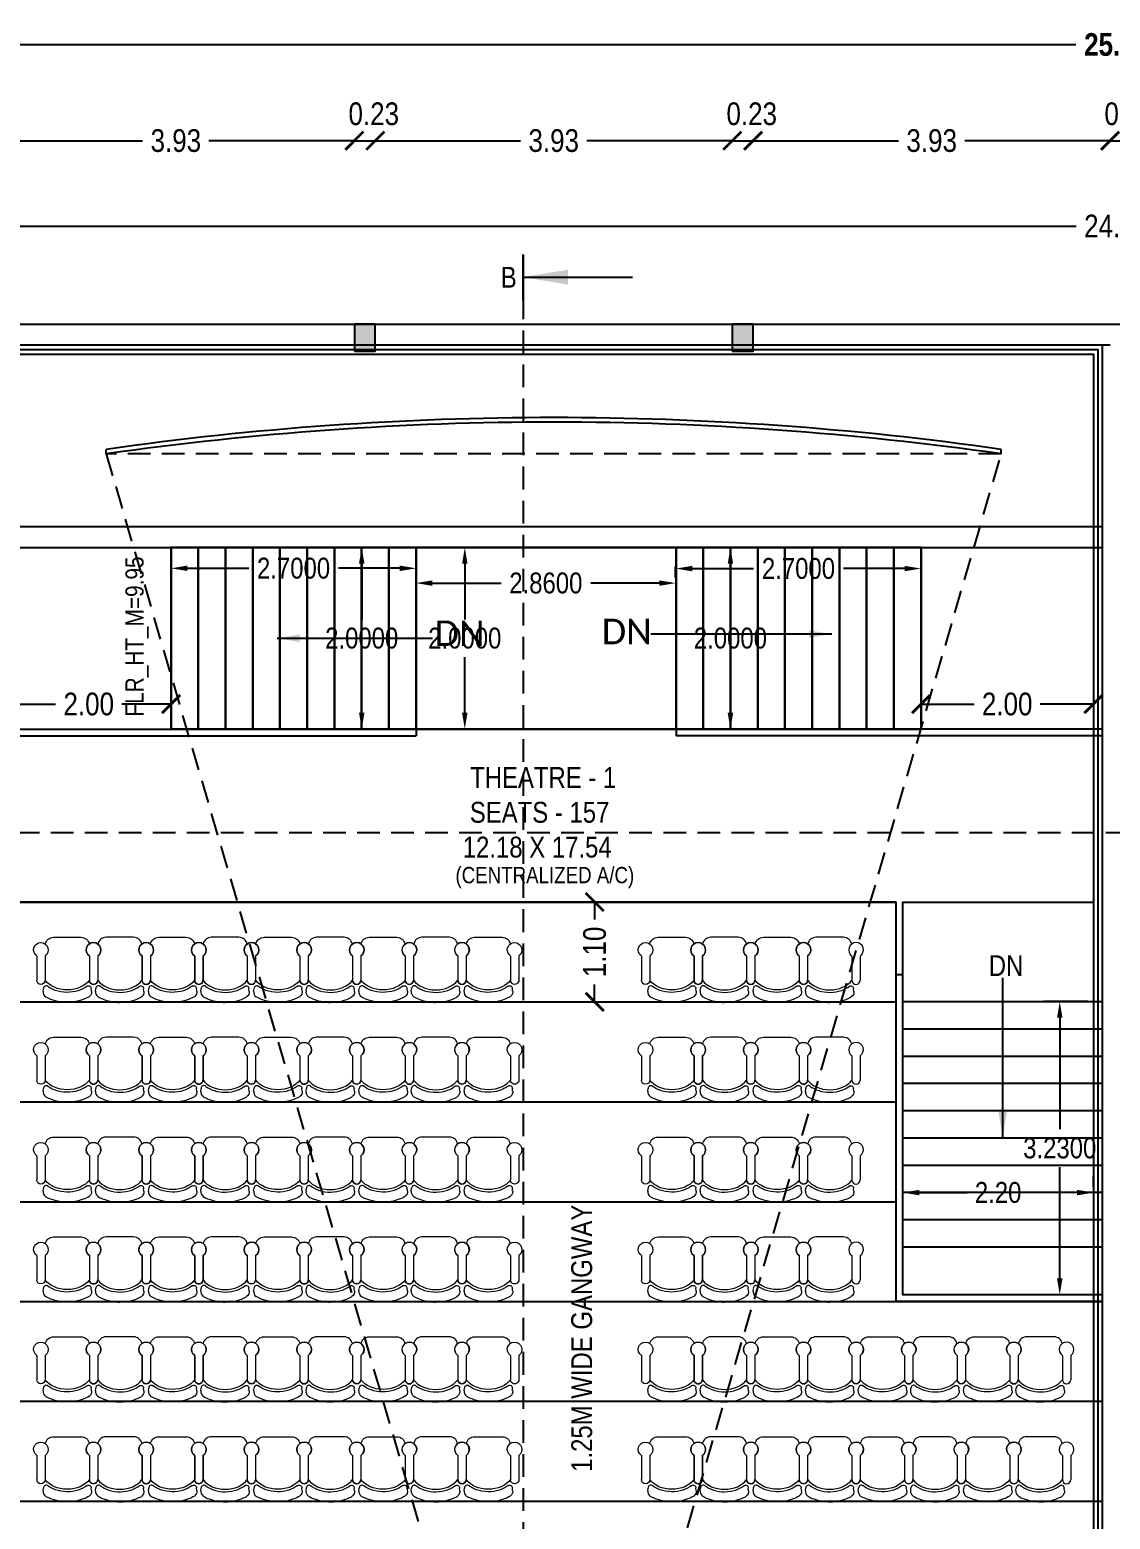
# Model space of a CAD drawing. Header units: metres. Extents: x 484 to 18344, y 10 to 2071.
# Drawn here: x 1604.68 to 1616.59, y 55.73 to 72.13 of the extents above; entities that cross this region are included whole.
import ezdxf
from ezdxf.enums import TextEntityAlignment as Align

# ---------------------------------------------------------------- set-up
doc = ezdxf.new("R2010")
doc.units = ezdxf.units.M
doc.header["$MEASUREMENT"] = 0
doc.linetypes.add('HIDDEN', pattern=[0.375, 0.25, -0.125])
for name, color, linetype in [('0 @ 1 (1)', 7, 'Continuous'), ('0 @ 1 (2)', 7, 'Continuous'), ('BLK_1_FLR_1_BLT_UP_AREA', 1, 'Continuous'), ('BLK_1_FLR_1_STAIR_1', 1, 'Continuous')]:
    doc.layers.add(name, color=color, linetype=linetype)
for name, color, linetype, lineweight in [('BLK_1_FLR_1_STAIR_1_FLIGHT_1', 1, 'Continuous', 0), ('BLK_1_FLR_1_STAIR_1_FLIGHT_2', 1, 'Continuous', 0), ('BLK_1_FLR_1_STAIR_1_LANDING_1', 7, 'Continuous', 0), ('seat', 162, 'Continuous', 5), ('SEATING_AREA', 7, 'Continuous', 18)]:
    doc.layers.add(name, color=color, linetype=linetype, lineweight=lineweight)
doc.styles.add('2', font='swissc.ttf', dxfattribs={"height": 0.23})
doc.styles.add('CODE', font='swissc.ttf', dxfattribs={"height": 0.25})
doc.styles.add('Dim 450', font='calibri.ttf', dxfattribs={"height": 450})
doc.styles.get("Standard").update_dxf_attribs({"font": 'swissc.ttf', "height": 0.23})
doc.dimstyles.new('OUTER', dxfattribs={"dimscale": 0, "dimtxt": 0.3, "dimasz": 0.18, "dimexe": 0.18, "dimexo": 0.0625, "dimgap": 0.09, "dimtad": 0, "dimzin": 0, "dimdsep": 46, "dimtxsty": 'CODE', "dimcen": 0.09, "dimse1": 1, "dimse2": 1, "dimclrd": 8, "dimclrt": 1, "dimadec": 0, "dimazin": 0, "dimtfac": 1, "dimtofl": 0, "dimtmove": 0, "dimatfit": 3, "dimfxl": 0, "dimtolj": 1, "dimtzin": 0, "dimarcsym": 0})
doc.dimstyles.get("Standard").update_dxf_attribs({"dimtxt": 1, "dimasz": 0.18, "dimexe": 0.18, "dimexo": 0.0625, "dimgap": 0.09, "dimtad": 0, "dimtih": 1, "dimtoh": 1, "dimdec": 4, "dimzin": 0, "dimdsep": 46, "dimtxsty": 'Standard', "dimcen": 0.09, "dimadec": 0, "dimazin": 0, "dimtfac": 1, "dimtdec": 4, "dimtofl": 0, "dimtmove": 0, "dimatfit": 3, "dimfxl": 0, "dimtolj": 1, "dimtzin": 0, "dimarcsym": 0})
doc.dimstyles.new('STANDARD$0', dxfattribs={"dimtxt": 7, "dimasz": 3, "dimexe": 3, "dimexo": 1, "dimgap": 1.5, "dimtad": 1, "dimdec": 1, "dimzin": 1, "dimdsep": 46, "dimlunit": 4, "dimtxsty": 'Standard', "dimblk": 'OBLIQUE', "dimcen": 0.09375, "dimdle": 1, "dimclrd": 8, "dimclre": 8, "dimclrt": 7, "dimadec": 1, "dimazin": 0, "dimtfac": 1, "dimtdec": 1, "dimtix": 1, "dimtmove": 2, "dimatfit": 3, "dimldrblk": 'ARCHTICK', "dimfxl": 0, "dimfrac": 2, "dimtolj": 1, "dimtzin": 0, "dimarcsym": 0})

# ---------------------------------------------------------------- blocks, each defined once
blk = doc.blocks.new('A$C07EF5FCE')
at = {"layer": 'seat'}
for p, q in [((0.097, 0.589), (0.101, 0.559)), ((0.631, 0.587), (0.628, 0.557)), ((0.027, 0.199), (0.027, 0.465)), ((0.119, 0.199), (0.119, 0.465)), ((0.607, 0.199), (0.607, 0.465)), ((0.699, 0.199), (0.699, 0.465)), ((0.211, -0.007), (0.514, -0.007))]:
    blk.add_line(p, q, dxfattribs=at)
for centre, major_axis, ratio, start_param, end_param in [((0.073, 0.465), (-0.0325, 0.0325), 1, 3.927031, 7.068623), ((0.363, 0.374), (-0.275, 0), 0.720127, 3.623154, 5.801624), ((0.597, 0.557), (-0.0216, 0.0216), 1, 1.641863, 3.926994), ((0.536, 0.602), (-0.0958, 0.0133), 0.730286, 3.118469, 4.035244), ((0.653, 0.465), (-0.0325, 0.0325), 1, 3.926994, 7.068587), ((0.073, 0.132), (-0.0572, 0.0572), 1, 6.101689, 11.176738), ((0.653, 0.132), (-0.0572, 0.0572), 1, 6.101856, 11.176907), ((0.211, 0.085), (-0.0649, 0.0649), 1, 0.981385, 2.356234), ((0.515, 0.085), (-0.0649, 0.0649), 1, 2.356198, 3.730952)]:
    blk.add_ellipse(centre, major_axis=major_axis, ratio=ratio, start_param=start_param, end_param=end_param, dxfattribs=at)
at = {"layer": 'seat', "extrusion": (0, 0, -1)}
for centre, major_axis, ratio, start_param, end_param in [((0.193, 0.603), (0.0959, 0.0126), 0.730286, 3.118469, 4.035244), ((0.131, 0.558), (0.0216, 0.0216), 1, 1.649419, 3.93455)]:
    blk.add_ellipse(centre, major_axis=major_axis, ratio=ratio, start_param=start_param, end_param=end_param, dxfattribs=at)
at = {"layer": 'seat'}
for points, knots in [([(0.604, 0.648), (0.583, 0.66), (0.561, 0.67), (0.511, 0.689), (0.481, 0.697), (0.422, 0.707), (0.392, 0.71), (0.317, 0.71), (0.273, 0.704), (0.199, 0.684), (0.167, 0.672), (0.134, 0.655), (0.13, 0.653), (0.126, 0.65)], [0.896318, 0.896318, 0.896318, 0.896318, 1.089966, 1.089966, 1.332064, 1.332064, 1.574163, 1.574163, 1.927199, 1.927199, 2.196925, 2.196925, 2.231899, 2.231899, 2.231899, 2.231899]), ([(0.581, 0.531), (0.553, 0.552), (0.52, 0.569), (0.445, 0.594), (0.401, 0.6), (0.314, 0.599), (0.271, 0.591), (0.199, 0.566), (0.17, 0.55), (0.146, 0.531)], [0.751759, 0.751759, 0.751759, 0.751759, 1.146666, 1.146666, 1.58895, 1.58895, 2.031233, 2.031233, 2.386086, 2.386086, 2.386086, 2.386086])]:
    blk.add_open_spline(points, degree=3, knots=knots, dxfattribs=at)
blk = doc.blocks.new('_ArchTick')
at = {"const_width": 0.15}
blk.add_lwpolyline([(-0.5, -0.5), (0.5, 0.5)], dxfattribs=at)
blk = doc.blocks.new('*D243')
at = {"color": 0, "lineweight": -2}
for p, q in [((1604.422, 64.705), (1604.965, 64.705)), ((1606.237, 64.705), (1605.694, 64.705))]:
    blk.add_line(p, q, dxfattribs=at)
at = {"color": 0, "lineweight": -2, "xscale": 0.2, "yscale": 0.2, "zscale": 0.2, "rotation": 180}
blk.add_blockref('_ArchTick', (1604.422, 64.705), dxfattribs=at)
at = {"color": 0, "lineweight": -2, "xscale": 0.2, "yscale": 0.2, "zscale": 0.2}
blk.add_blockref('_ArchTick', (1606.237, 64.705), dxfattribs=at)
at = {"color": 0, "lineweight": -2, "insert": (1605.33, 64.705), "char_height": 0.25, "attachment_point": 5, "style": 'CODE'}
blk.add_mtext('\\A1;2.00', dxfattribs=at)
blk = doc.blocks.new('*D161')
at = {"color": 0, "lineweight": -2}
for p, q in [((1614.501, 64.705), (1615.087, 64.705)), ((1616.401, 64.705), (1615.816, 64.705))]:
    blk.add_line(p, q, dxfattribs=at)
at = {"color": 0, "lineweight": -2, "xscale": 0.2, "yscale": 0.2, "zscale": 0.2, "rotation": 180}
blk.add_blockref('_ArchTick', (1614.501, 64.705), dxfattribs=at)
at = {"color": 0, "lineweight": -2, "xscale": 0.2, "yscale": 0.2, "zscale": 0.2}
blk.add_blockref('_ArchTick', (1616.401, 64.705), dxfattribs=at)
at = {"color": 0, "lineweight": -2, "insert": (1615.451, 64.705), "char_height": 0.25, "attachment_point": 5, "style": 'CODE'}
blk.add_mtext('\\A1;2.00', dxfattribs=at)
blk = doc.blocks.new('*D162')
at = {"color": 0, "lineweight": -2}
for p, q in [((1604.322, 69.969), (1616.21, 69.969)), ((1628.992, 69.969), (1617.104, 69.969))]:
    blk.add_line(p, q, dxfattribs=at)
at = {"color": 0, "lineweight": -2, "xscale": 0.2, "yscale": 0.2, "zscale": 0.2, "rotation": 180}
blk.add_blockref('_ArchTick', (1604.322, 69.969), dxfattribs=at)
at = {"color": 0, "lineweight": -2, "xscale": 0.2, "yscale": 0.2, "zscale": 0.2}
blk.add_blockref('_ArchTick', (1628.992, 69.969), dxfattribs=at)
at = {"color": 0, "lineweight": -2, "insert": (1616.657, 69.969), "char_height": 0.25, "attachment_point": 5, "style": 'CODE'}
blk.add_mtext('\\A1;24.67', dxfattribs=at)
blk = doc.blocks.new('*D165')
at = {"color": 0, "lineweight": -2}
for p, q in [((1604.322, 70.91), (1605.924, 70.91)), ((1608.257, 70.91), (1606.655, 70.91))]:
    blk.add_line(p, q, dxfattribs=at)
at = {"color": 0, "lineweight": -2, "xscale": 0.2, "yscale": 0.2, "zscale": 0.2, "rotation": 180}
blk.add_blockref('_ArchTick', (1604.322, 70.91), dxfattribs=at)
at = {"color": 0, "lineweight": -2, "xscale": 0.2, "yscale": 0.2, "zscale": 0.2}
blk.add_blockref('_ArchTick', (1608.257, 70.91), dxfattribs=at)
at = {"color": 0, "lineweight": -2, "insert": (1606.29, 70.91), "char_height": 0.25, "attachment_point": 5, "style": 'CODE'}
blk.add_mtext('\\A1;3.93', dxfattribs=at)
blk = doc.blocks.new('*D166')
at = {"color": 0, "lineweight": -2}
blk.add_line((1608.257, 70.91), (1608.487, 70.91), dxfattribs=at)
at = {"color": 0, "lineweight": -2, "xscale": 0.2, "yscale": 0.2, "zscale": 0.2, "rotation": 180}
blk.add_blockref('_ArchTick', (1608.257, 70.91), dxfattribs=at)
at = {"color": 0, "lineweight": -2, "xscale": 0.2, "yscale": 0.2, "zscale": 0.2}
blk.add_blockref('_ArchTick', (1608.487, 70.91), dxfattribs=at)
at = {"color": 0, "lineweight": -2, "insert": (1608.471, 71.205), "char_height": 0.25, "attachment_point": 5, "style": 'CODE'}
blk.add_mtext('\\A1;0.23', dxfattribs=at)
blk = doc.blocks.new('*D167')
at = {"color": 0, "lineweight": -2}
for p, q in [((1608.487, 70.91), (1610.089, 70.91)), ((1612.422, 70.91), (1610.819, 70.91))]:
    blk.add_line(p, q, dxfattribs=at)
at = {"color": 0, "lineweight": -2, "xscale": 0.2, "yscale": 0.2, "zscale": 0.2, "rotation": 180}
blk.add_blockref('_ArchTick', (1608.487, 70.91), dxfattribs=at)
at = {"color": 0, "lineweight": -2, "xscale": 0.2, "yscale": 0.2, "zscale": 0.2}
blk.add_blockref('_ArchTick', (1612.422, 70.91), dxfattribs=at)
at = {"color": 0, "lineweight": -2, "insert": (1610.454, 70.91), "char_height": 0.25, "attachment_point": 5, "style": 'CODE'}
blk.add_mtext('\\A1;3.93', dxfattribs=at)
blk = doc.blocks.new('*D168')
at = {"color": 0, "lineweight": -2}
blk.add_line((1612.422, 70.91), (1612.652, 70.91), dxfattribs=at)
at = {"color": 0, "lineweight": -2, "xscale": 0.2, "yscale": 0.2, "zscale": 0.2, "rotation": 180}
blk.add_blockref('_ArchTick', (1612.422, 70.91), dxfattribs=at)
at = {"color": 0, "lineweight": -2, "xscale": 0.2, "yscale": 0.2, "zscale": 0.2}
blk.add_blockref('_ArchTick', (1612.652, 70.91), dxfattribs=at)
at = {"color": 0, "lineweight": -2, "insert": (1612.636, 71.205), "char_height": 0.25, "attachment_point": 5, "style": 'CODE'}
blk.add_mtext('\\A1;0.23', dxfattribs=at)
blk = doc.blocks.new('*D169')
at = {"color": 0, "lineweight": -2}
for p, q in [((1612.652, 70.91), (1614.254, 70.91)), ((1616.586, 70.91), (1614.984, 70.91))]:
    blk.add_line(p, q, dxfattribs=at)
at = {"color": 0, "lineweight": -2, "xscale": 0.2, "yscale": 0.2, "zscale": 0.2, "rotation": 180}
blk.add_blockref('_ArchTick', (1612.652, 70.91), dxfattribs=at)
at = {"color": 0, "lineweight": -2, "xscale": 0.2, "yscale": 0.2, "zscale": 0.2}
blk.add_blockref('_ArchTick', (1616.586, 70.91), dxfattribs=at)
at = {"color": 0, "lineweight": -2, "insert": (1614.619, 70.91), "char_height": 0.25, "attachment_point": 5, "style": 'CODE'}
blk.add_mtext('\\A1;3.93', dxfattribs=at)
blk = doc.blocks.new('*D170')
at = {"color": 0, "lineweight": -2}
blk.add_line((1616.586, 70.91), (1616.816, 70.91), dxfattribs=at)
at = {"color": 0, "lineweight": -2, "xscale": 0.2, "yscale": 0.2, "zscale": 0.2, "rotation": 180}
blk.add_blockref('_ArchTick', (1616.586, 70.91), dxfattribs=at)
at = {"color": 0, "lineweight": -2, "xscale": 0.2, "yscale": 0.2, "zscale": 0.2}
blk.add_blockref('_ArchTick', (1616.816, 70.91), dxfattribs=at)
at = {"color": 0, "lineweight": -2, "insert": (1616.801, 71.205), "char_height": 0.25, "attachment_point": 5, "style": 'CODE'}
blk.add_mtext('\\A1;0.23', dxfattribs=at)
blk = doc.blocks.new('*D178')
at = {"color": 0, "lineweight": -2}
for p, q in [((1604.092, 71.968), (1616.206, 71.968)), ((1629.222, 71.968), (1617.108, 71.968))]:
    blk.add_line(p, q, dxfattribs=at)
at = {"color": 0, "lineweight": -2, "xscale": 0.2, "yscale": 0.2, "zscale": 0.2, "rotation": 180}
blk.add_blockref('_ArchTick', (1604.092, 71.968), dxfattribs=at)
at = {"color": 0, "lineweight": -2, "xscale": 0.2, "yscale": 0.2, "zscale": 0.2}
blk.add_blockref('_ArchTick', (1629.222, 71.968), dxfattribs=at)
at = {"color": 0, "lineweight": -2, "insert": (1616.657, 71.968), "char_height": 0.25, "attachment_point": 5, "style": 'CODE'}
blk.add_mtext('\\A1;{\\fSwis721 Cn BT|b1|i0|c0|p34;25.13}', dxfattribs=at)
blk = doc.blocks.new('*D179')
at = {"color": 0, "lineweight": -2}
for p, q in [((1603.244, 68.661), (1603.244, 68.025)), ((1603.244, 66.661), (1603.244, 67.296))]:
    blk.add_line(p, q, dxfattribs=at)
at = {"color": 0, "lineweight": -2, "xscale": 0.2, "yscale": 0.2, "zscale": 0.2}
for p, rotation in [((1603.244, 68.661), 90), ((1603.244, 66.661), 270)]:
    blk.add_blockref('_ArchTick', p, dxfattribs=dict(at, rotation=rotation))
at = {"color": 0, "lineweight": -2, "insert": (1603.244, 67.661), "char_height": 0.25, "attachment_point": 5, "rotation": 90, "style": 'CODE'}
blk.add_mtext('\\A1;2.00', dxfattribs=at)
blk = doc.blocks.new('*D180')
at = {"color": 0, "lineweight": -2}
blk.add_line((1603.244, 66.661), (1603.244, 66.431), dxfattribs=at)
at = {"color": 0, "lineweight": -2, "xscale": 0.2, "yscale": 0.2, "zscale": 0.2}
for p, rotation in [((1603.244, 66.661), 90), ((1603.244, 66.431), 270)]:
    blk.add_blockref('_ArchTick', p, dxfattribs=dict(at, rotation=rotation))
at = {"color": 0, "lineweight": -2, "insert": (1602.973, 66.655), "char_height": 0.25, "attachment_point": 5, "rotation": 90, "style": 'CODE'}
blk.add_mtext('\\A1;0.23', dxfattribs=at)
blk = doc.blocks.new('*D181')
at = {"color": 0, "lineweight": -2}
for p, q in [((1603.244, 66.431), (1603.244, 59.198)), ((1603.244, 51.126), (1603.244, 58.358))]:
    blk.add_line(p, q, dxfattribs=at)
at = {"color": 0, "lineweight": -2, "xscale": 0.2, "yscale": 0.2, "zscale": 0.2}
for p, rotation in [((1603.244, 66.431), 90), ((1603.244, 51.126), 270)]:
    blk.add_blockref('_ArchTick', p, dxfattribs=dict(at, rotation=rotation))
at = {"color": 0, "lineweight": -2, "insert": (1603.244, 58.778), "char_height": 0.25, "attachment_point": 5, "rotation": 90, "style": 'CODE'}
blk.add_mtext('\\A1;15.31', dxfattribs=at)
blk = doc.blocks.new('*D145')
at = {"color": 0, "lineweight": -2}
blk.add_line((1603.244, 68.891), (1603.244, 68.661), dxfattribs=at)
at = {"color": 0, "lineweight": -2, "xscale": 0.2, "yscale": 0.2, "zscale": 0.2}
for p, rotation in [((1603.244, 68.891), 90), ((1603.244, 68.661), 270)]:
    blk.add_blockref('_ArchTick', p, dxfattribs=dict(at, rotation=rotation))
at = {"color": 0, "lineweight": -2, "insert": (1602.973, 68.885), "char_height": 0.25, "attachment_point": 5, "rotation": 90, "style": 'CODE'}
blk.add_mtext('\\A1;0.23', dxfattribs=at)
blk = doc.blocks.new('*D33')
at = {"color": 0, "lineweight": -2}
for p, q in [((1614.301, 59.388), (1614.301, 59.506)), ((1616.401, 59.388), (1616.401, 59.506)), ((1614.481, 59.326), (1615.009, 59.326)), ((1616.221, 59.326), (1615.694, 59.326))]:
    blk.add_line(p, q, dxfattribs=at)
at = {"color": 0}
for points in [[(1614.481, 59.356), (1614.481, 59.296), (1614.301, 59.326)], [(1616.221, 59.356), (1616.221, 59.296), (1616.401, 59.326)]]:
    blk.add_solid(points, dxfattribs=at)
at = {"color": 0, "insert": (1615.351, 59.326), "char_height": 0.23, "attachment_point": 5}
blk.add_mtext('\\A1;2.20', dxfattribs=at)
blk = doc.blocks.new('*D203')
at = {"color": 0, "lineweight": -2}
for p, q in [((1610.905, 62.526), (1610.905, 62.335)), ((1610.905, 61.426), (1610.905, 61.616))]:
    blk.add_line(p, q, dxfattribs=at)
at = {"color": 0, "lineweight": -2, "xscale": 0.2, "yscale": 0.2, "zscale": 0.2}
for p, rotation in [((1610.905, 62.526), 90), ((1610.905, 61.426), 270)]:
    blk.add_blockref('_ArchTick', p, dxfattribs=dict(at, rotation=rotation))
at = {"color": 0, "lineweight": -2, "insert": (1610.905, 61.976), "char_height": 0.25, "attachment_point": 5, "rotation": 90, "style": 'CODE'}
blk.add_mtext('\\A1;1.10', dxfattribs=at)
blk = doc.blocks.new('*D53')
at = {"layer": 'BLK_1_FLR_1_STAIR_1_FLIGHT_1', "color": 0, "linetype": 'Continuous', "lineweight": -2}
for p, q in [((1608.4, 66.431), (1608.518, 66.431)), ((1608.338, 66.251), (1608.338, 65.639)), ((1608.338, 64.611), (1608.338, 65.222)), ((1608.4, 64.431), (1608.518, 64.431))]:
    blk.add_line(p, q, dxfattribs=at)
at = {"layer": 'BLK_1_FLR_1_STAIR_1_FLIGHT_1', "color": 0, "linetype": 'Continuous'}
for points in [[(1608.308, 66.251), (1608.368, 66.251), (1608.338, 66.431)], [(1608.308, 64.611), (1608.368, 64.611), (1608.338, 64.431)]]:
    blk.add_solid(points, dxfattribs=at)
at = {"layer": 'BLK_1_FLR_1_STAIR_1_FLIGHT_1', "color": 0, "linetype": 'Continuous', "insert": (1608.338, 65.431), "char_height": 0.23, "attachment_point": 5}
blk.add_mtext('\\A1;2.0000', dxfattribs=at)
blk = doc.blocks.new('*D54')
at = {"layer": 'BLK_1_FLR_1_STAIR_1_FLIGHT_2', "color": 0, "linetype": 'Continuous', "lineweight": -2}
for p, q in [((1612.464, 66.431), (1612.581, 66.431)), ((1612.401, 66.251), (1612.401, 65.639)), ((1612.401, 64.611), (1612.401, 65.222)), ((1612.464, 64.431), (1612.581, 64.431))]:
    blk.add_line(p, q, dxfattribs=at)
at = {"layer": 'BLK_1_FLR_1_STAIR_1_FLIGHT_2', "color": 0, "linetype": 'Continuous'}
for points in [[(1612.371, 66.251), (1612.431, 66.251), (1612.401, 66.431)], [(1612.371, 64.611), (1612.431, 64.611), (1612.401, 64.431)]]:
    blk.add_solid(points, dxfattribs=at)
at = {"layer": 'BLK_1_FLR_1_STAIR_1_FLIGHT_2', "color": 0, "linetype": 'Continuous', "insert": (1612.401, 65.431), "char_height": 0.23, "attachment_point": 5}
blk.add_mtext('\\A1;2.0000', dxfattribs=at)
blk = doc.blocks.new('*D55')
at = {"layer": 'BLK_1_FLR_1_STAIR_1_LANDING_1', "color": 0, "linetype": 'Continuous', "lineweight": -2}
for p, q in [((1608.937, 66.1), (1608.937, 66.218)), ((1611.797, 66.1), (1611.797, 66.218))]:
    blk.add_line(p, q, dxfattribs=at)
at = {"layer": 'BLK_1_FLR_1_STAIR_1_LANDING_1', "color": 0, "lineweight": -2}
for p, q in [((1609.117, 66.038), (1609.873, 66.038)), ((1611.617, 66.038), (1610.862, 66.038))]:
    blk.add_line(p, q, dxfattribs=at)
at = {"layer": 'BLK_1_FLR_1_STAIR_1_LANDING_1', "color": 0, "linetype": 'Continuous'}
for points in [[(1609.117, 66.068), (1609.117, 66.008), (1608.937, 66.038)], [(1611.617, 66.068), (1611.617, 66.008), (1611.797, 66.038)]]:
    blk.add_solid(points, dxfattribs=at)
at = {"layer": 'BLK_1_FLR_1_STAIR_1_LANDING_1', "color": 0, "linetype": 'Continuous', "insert": (1610.367, 66.038), "char_height": 0.23, "attachment_point": 5}
blk.add_mtext('\\A1;2.8600', dxfattribs=at)
blk = doc.blocks.new('*D56')
at = {"layer": 'BLK_1_FLR_1_STAIR_1_FLIGHT_1', "color": 0, "linetype": 'Continuous', "lineweight": -2}
for p, q in [((1606.237, 66.157), (1606.237, 66.021)), ((1608.937, 66.157), (1608.937, 66.021))]:
    blk.add_line(p, q, dxfattribs=at)
at = {"layer": 'BLK_1_FLR_1_STAIR_1_FLIGHT_1', "color": 0, "lineweight": -2}
for p, q in [((1606.417, 66.201), (1607.093, 66.201)), ((1608.757, 66.201), (1608.082, 66.201))]:
    blk.add_line(p, q, dxfattribs=at)
at = {"layer": 'BLK_1_FLR_1_STAIR_1_FLIGHT_1', "color": 0, "linetype": 'Continuous'}
for points in [[(1606.417, 66.231), (1606.417, 66.171), (1606.237, 66.201)], [(1608.757, 66.231), (1608.757, 66.171), (1608.937, 66.201)]]:
    blk.add_solid(points, dxfattribs=at)
at = {"layer": 'BLK_1_FLR_1_STAIR_1_FLIGHT_1', "color": 0, "linetype": 'Continuous', "insert": (1607.587, 66.201), "char_height": 0.23, "attachment_point": 5}
blk.add_mtext('\\A1;2.7000', dxfattribs=at)
blk = doc.blocks.new('*D57')
at = {"layer": 'BLK_1_FLR_1_STAIR_1_FLIGHT_2', "color": 0, "linetype": 'Continuous', "lineweight": -2}
for p, q in [((1611.801, 66.192), (1611.801, 66.018)), ((1614.501, 66.192), (1614.501, 66.018))]:
    blk.add_line(p, q, dxfattribs=at)
at = {"layer": 'BLK_1_FLR_1_STAIR_1_FLIGHT_2', "color": 0, "lineweight": -2}
for p, q in [((1611.981, 66.198), (1612.657, 66.198)), ((1614.321, 66.198), (1613.646, 66.198))]:
    blk.add_line(p, q, dxfattribs=at)
at = {"layer": 'BLK_1_FLR_1_STAIR_1_FLIGHT_2', "color": 0, "linetype": 'Continuous'}
for points in [[(1611.981, 66.228), (1611.981, 66.168), (1611.801, 66.198)], [(1614.321, 66.228), (1614.321, 66.168), (1614.501, 66.198)]]:
    blk.add_solid(points, dxfattribs=at)
at = {"layer": 'BLK_1_FLR_1_STAIR_1_FLIGHT_2', "color": 0, "linetype": 'Continuous', "insert": (1613.151, 66.198), "char_height": 0.23, "attachment_point": 5}
blk.add_mtext('\\A1;2.7000', dxfattribs=at)
blk = doc.blocks.new('*D58')
at = {"layer": 'BLK_1_FLR_1_STAIR_1_LANDING_1', "color": 0, "linetype": 'Continuous', "lineweight": -2}
for p, q in [((1609.436, 66.431), (1609.294, 66.431)), ((1609.436, 64.431), (1609.294, 64.431))]:
    blk.add_line(p, q, dxfattribs=at)
at = {"layer": 'BLK_1_FLR_1_STAIR_1_LANDING_1', "color": 0, "lineweight": -2}
for p, q in [((1609.474, 66.251), (1609.474, 65.639)), ((1609.474, 64.611), (1609.474, 65.222))]:
    blk.add_line(p, q, dxfattribs=at)
at = {"layer": 'BLK_1_FLR_1_STAIR_1_LANDING_1', "color": 0, "linetype": 'Continuous'}
for points in [[(1609.444, 66.251), (1609.504, 66.251), (1609.474, 66.431)], [(1609.444, 64.611), (1609.504, 64.611), (1609.474, 64.431)]]:
    blk.add_solid(points, dxfattribs=at)
at = {"layer": 'BLK_1_FLR_1_STAIR_1_LANDING_1', "color": 0, "linetype": 'Continuous', "insert": (1609.474, 65.431), "char_height": 0.23, "attachment_point": 5}
blk.add_mtext('\\A1;2.0000', dxfattribs=at)
blk = doc.blocks.new('*D67')
at = {"color": 0, "lineweight": -2}
for p, q in [((1616.339, 61.431), (1615.85, 61.431)), ((1616.03, 61.251), (1616.03, 60.024)), ((1616.03, 58.381), (1616.03, 59.607)), ((1616.339, 58.201), (1615.85, 58.201))]:
    blk.add_line(p, q, dxfattribs=at)
at = {"color": 0}
for points in [[(1616, 61.251), (1616.06, 61.251), (1616.03, 61.431)], [(1616, 58.381), (1616.06, 58.381), (1616.03, 58.201)]]:
    blk.add_solid(points, dxfattribs=at)
at = {"color": 0, "insert": (1616.03, 59.816), "char_height": 0.23, "attachment_point": 5}
blk.add_mtext('\\A1;3.2300', dxfattribs=at)

msp = doc.modelspace()

# ---------------------------------------------------------------- hatches: boundary and pattern name
for points in [[(1608.25698, 68.59069), (1608.48698, 68.59069), (1608.48698, 68.89069), (1608.25698, 68.89069)], [(1612.42167, 68.59069), (1612.65167, 68.59069), (1612.65167, 68.89069), (1612.42167, 68.89069)]]:
    msp.add_hatch(color=256).paths.add_polyline_path(points)

# ---------------------------------------------------------------- linework, layer by layer
at = {"lineweight": 30}
msp.add_line((1610.11829, 69.15534), (1610.11829, 69.65803), dxfattribs=at)
at = {"linetype": 'HIDDEN'}
for p, q in [((1610.11829, 69.57058), (1610.11829, 43.47149)), ((1615.38635, 67.46069), (1605.52229, 67.46069)), ((1603.41176, 63.29244), (1630.11702, 63.29244))]:
    msp.add_line(p, q, dxfattribs=at)
at = {"ltscale": 0.5}
for p, q in [((1604.32229, 68.66069), (1616.58635, 68.66069)), ((1616.50135, 51.12555), (1616.50135, 68.66069)), ((1604.32229, 66.66069), (1616.50135, 66.66069)), ((1604.32229, 66.43069), (1616.50135, 66.43069)), ((1604.32229, 64.43017), (1608.93729, 64.4307)), ((1604.32229, 64.35517), (1608.93729, 64.3557)), ((1608.93729, 64.4307), (1608.93729, 64.3557)), ((1611.80135, 64.4307), (1611.80135, 64.3557)), ((1616.50135, 64.43018), (1611.80135, 64.4307)), ((1616.50135, 64.35518), (1611.80135, 64.3557)), ((1604.32229, 62.52555), (1614.22635, 62.52555)), ((1614.30084, 61.72555), (1614.22584, 61.72555)), ((1614.22584, 58.12555), (1614.22584, 61.72555)), ((1614.30084, 58.20055), (1614.30084, 61.72555)), ((1604.32229, 61.42555), (1614.22635, 61.42555)), ((1604.32229, 60.32555), (1614.22635, 60.32555)), ((1604.32229, 59.22555), (1614.22635, 59.22555)), ((1604.32229, 58.12555), (1616.50135, 58.12555)), ((1616.50084, 58.12555), (1614.22584, 58.12555)), ((1616.50084, 58.20055), (1614.30084, 58.20055)), ((1616.50135, 57.02555), (1604.32229, 57.02555)), ((1616.50135, 55.92555), (1604.32229, 55.92555))]:
    msp.add_line(p, q, dxfattribs=at)
at = {"lineweight": -2}
for p, q in [((1605.52229, 67.46069), (1605.52229, 67.51112)), ((1615.38635, 67.46069), (1615.38635, 67.51112))]:
    msp.add_line(p, q, dxfattribs=at)
for p, q in [((1616.50135, 61.42555), (1614.30135, 61.42555)), ((1616.50135, 61.12555), (1614.30135, 61.12555)), ((1616.50135, 60.82555), (1614.30135, 60.82555)), ((1616.50135, 60.52555), (1614.30135, 60.52555)), ((1616.50135, 60.22555), (1614.30135, 60.22555)), ((1616.50135, 59.92555), (1614.30135, 59.92555)), ((1616.50135, 59.62555), (1614.30135, 59.62555)), ((1616.50135, 59.32555), (1614.30135, 59.32555)), ((1616.50135, 59.02555), (1614.30135, 59.02555)), ((1616.50135, 58.72555), (1614.30135, 58.72555))]:
    msp.add_line(p, q)
for points in [[(1608.25698, 68.59069), (1608.48698, 68.59069), (1608.48698, 68.89069), (1608.25698, 68.89069)], [(1612.42167, 68.59069), (1612.65167, 68.59069), (1612.65167, 68.89069), (1612.42167, 68.89069)], [(1604.37229, 68.61069), (1616.45135, 68.61069), (1616.45135, 51.17555), (1604.37229, 51.17555)], [(1604.42229, 68.56069), (1616.40135, 68.56069), (1616.40135, 51.22555), (1604.42229, 51.22555)], [(1616.40135, 58.20055), (1614.30084, 58.20055), (1614.30084, 62.52554), (1616.40135, 62.52554)]]:
    msp.add_lwpolyline(points, close=True)
at = {"linetype": 'HIDDEN'}
msp.add_lwpolyline([(1605.52229, 67.46069), (1610.45432, 50.59555), (1615.38635, 67.46069)], dxfattribs=at)
at = {"elevation": 0}
msp.add_lwpolyline([(1614.22635, 62.52555), (1604.42229, 62.52555), (1604.42229, 60.32555), (1614.22635, 60.32555)], close=True, dxfattribs=at)
at = {"ltscale": 75}
for centre, radius, start, end in [((1610.45432, 32.89314), 34.96755, 81.891626, 98.108374), ((1610.45432, 32.88581), 34.92488, 81.881654, 98.118346)]:
    msp.add_arc(centre, radius, start, end, dxfattribs=at)
at = {"layer": 'BLK_1_FLR_1_BLT_UP_AREA', "color": 16}
msp.add_lwpolyline([(1604.09229, 44.36555), (1604.09229, 68.89069), (1629.22203, 68.89069), (1629.22203, 44.36555)], close=True, dxfattribs=at)
at = {"layer": 'BLK_1_FLR_1_STAIR_1'}
msp.add_lwpolyline([(1614.50135, 66.43069), (1606.23729, 66.43069), (1606.23729, 64.43069), (1614.50135, 64.43069)], close=True, dxfattribs=at)
at = {"layer": 'BLK_1_FLR_1_STAIR_1_FLIGHT_1', "lineweight": 30}
for p, q in [((1606.23729, 66.4307), (1606.23729, 64.4307)), ((1606.53729, 66.4307), (1606.53729, 64.4307)), ((1606.83729, 66.4307), (1606.83729, 64.4307)), ((1607.13729, 66.4307), (1607.13729, 64.4307)), ((1607.43729, 66.4307), (1607.43729, 64.4307)), ((1607.73729, 66.4307), (1607.73729, 64.4307)), ((1608.03729, 66.4307), (1608.03729, 64.4307)), ((1608.33729, 66.4307), (1608.33729, 64.4307)), ((1608.63729, 66.4307), (1608.63729, 64.4307)), ((1608.93729, 66.4307), (1608.93729, 64.4307))]:
    msp.add_line(p, q, dxfattribs=at)
msp.add_lwpolyline([(1608.93729, 66.43069), (1606.23729, 66.43069), (1606.23729, 64.43069), (1608.93729, 64.43069)], close=True, dxfattribs=at)
at = {"layer": 'BLK_1_FLR_1_STAIR_1_FLIGHT_2', "lineweight": 30}
for p, q in [((1611.80135, 66.4307), (1611.80135, 64.4307)), ((1612.10135, 66.4307), (1612.10135, 64.4307)), ((1612.40135, 66.4307), (1612.40135, 64.4307)), ((1612.70135, 66.4307), (1612.70135, 64.4307)), ((1613.00135, 66.4307), (1613.00135, 64.4307)), ((1613.30135, 66.4307), (1613.30135, 64.4307)), ((1613.60135, 66.4307), (1613.60135, 64.4307)), ((1613.90135, 66.4307), (1613.90135, 64.4307)), ((1614.20135, 66.4307), (1614.20135, 64.4307)), ((1614.50135, 66.4307), (1614.50135, 64.4307))]:
    msp.add_line(p, q, dxfattribs=at)
msp.add_lwpolyline([(1614.50135, 66.43069), (1611.80135, 66.43069), (1611.80135, 64.43069), (1614.50135, 64.43069)], close=True, dxfattribs=at)
at = {"layer": 'BLK_1_FLR_1_STAIR_1_LANDING_1', "lineweight": 30}
msp.add_lwpolyline([(1611.80135, 66.43069), (1608.93729, 66.43069), (1608.93729, 64.43069), (1611.80135, 64.43069)], close=True, dxfattribs=at)
at = {"layer": 'SEATING_AREA', "color": 1}
msp.add_lwpolyline([(1604.42229, 51.22555), (1616.40135, 51.22555), (1616.40135, 58.12555), (1614.22584, 58.12555), (1614.22635, 62.52555), (1604.42229, 62.52555), (1604.42229, 51.22555)], dxfattribs=at)

# ---------------------------------------------------------------- block references
at = {"yscale": 0.99999023299776, "zscale": 0.9999902297881532}
for p, xscale, rotation in [((1604.73031, 62.13025), -0.9999902114874942, 180.0010415702631), ((1606.03584, 62.13025), 0.9999902114874942, 179.9989584297368), ((1605.8903, 62.13025), -0.9999902114874945, 180.0010415702631), ((1607.19583, 62.13025), 0.9999902114874942, 179.9989584297368), ((1607.05029, 62.13025), -0.9999902114874945, 180.0010415702631), ((1608.35581, 62.13025), 0.9999902114874945, 179.9989584297368), ((1608.21028, 62.13025), -0.9999902114874945, 180.0010415702631), ((1609.5158, 62.13025), 0.9999902114874942, 179.9989584297368), ((1609.37027, 62.13025), -0.9999902114874945, 180.0010415702631), ((1611.39284, 62.13025), -0.9999902114874942, 180.0010415702631), ((1612.69837, 62.13025), 0.9999902114874942, 179.9989584297368), ((1612.55283, 62.13025), -0.9999902114874945, 180.0010415702631), ((1613.85835, 62.13025), 0.9999902114874942, 179.9989584297368), ((1604.73031, 61.03025), -0.999990211487494, 180.0010415702631), ((1606.03584, 61.03025), 0.9999902114874942, 179.9989584297368), ((1605.8903, 61.03025), -0.9999902114874942, 180.0010415702631), ((1607.19583, 61.03025), 0.9999902114874942, 179.9989584297368), ((1607.05029, 61.03025), -0.9999902114874942, 180.0010415702631), ((1608.35581, 61.03025), 0.9999902114874945, 179.9989584297368), ((1608.21028, 61.03025), -0.9999902114874942, 180.0010415702631), ((1609.5158, 61.03025), 0.9999902114874942, 179.9989584297368), ((1609.37027, 61.03025), -0.9999902114874942, 180.0010415702631), ((1611.39284, 61.03025), -0.999990211487494, 180.0010415702631), ((1612.69837, 61.03025), 0.9999902114874942, 179.9989584297368), ((1612.55283, 61.03025), -0.9999902114874942, 180.0010415702631), ((1613.85835, 61.03025), 0.9999902114874942, 179.9989584297368), ((1604.73031, 59.93025), -0.999990211487494, 180.0010415702631), ((1606.03584, 59.93025), 0.9999902114874942, 179.9989584297368), ((1605.8903, 59.93025), -0.9999902114874942, 180.0010415702631), ((1607.19583, 59.93025), 0.9999902114874942, 179.9989584297368), ((1607.05029, 59.93025), -0.9999902114874942, 180.0010415702631), ((1608.35581, 59.93025), 0.9999902114874945, 179.9989584297368), ((1608.21028, 59.93025), -0.9999902114874942, 180.0010415702631), ((1609.5158, 59.93025), 0.9999902114874942, 179.9989584297368), ((1609.37027, 59.93025), -0.9999902114874942, 180.0010415702631), ((1611.39284, 59.93025), -0.999990211487494, 180.0010415702631), ((1612.69837, 59.93025), 0.9999902114874942, 179.9989584297368), ((1612.55283, 59.93025), -0.9999902114874942, 180.0010415702631), ((1613.85835, 59.93025), 0.9999902114874942, 179.9989584297368), ((1604.73031, 58.83025), -0.999990211487494, 180.0010415702631), ((1606.03584, 58.83025), 0.9999902114874942, 179.9989584297368), ((1605.8903, 58.83025), -0.9999902114874942, 180.0010415702631), ((1607.19583, 58.83025), 0.9999902114874942, 179.9989584297368), ((1607.05029, 58.83025), -0.9999902114874942, 180.0010415702631), ((1608.35581, 58.83025), 0.9999902114874945, 179.9989584297368), ((1608.21028, 58.83025), -0.9999902114874942, 180.0010415702631), ((1609.5158, 58.83025), 0.9999902114874942, 179.9989584297368), ((1609.37027, 58.83025), -0.9999902114874942, 180.0010415702631), ((1611.39284, 58.83025), -0.999990211487494, 180.0010415702631), ((1612.69837, 58.83025), 0.9999902114874942, 179.9989584297368), ((1612.55283, 58.83025), -0.9999902114874942, 180.0010415702631), ((1613.85835, 58.83025), 0.9999902114874942, 179.9989584297368), ((1604.73031, 57.73025), -0.999990211487494, 180.0010415702631), ((1606.03584, 57.73025), 0.9999902114874942, 179.9989584297368), ((1605.8903, 57.73025), -0.9999902114874942, 180.0010415702631), ((1607.19583, 57.73025), 0.9999902114874942, 179.9989584297368), ((1607.05029, 57.73025), -0.9999902114874942, 180.0010415702631), ((1608.35581, 57.73025), 0.9999902114874945, 179.9989584297368), ((1608.21028, 57.73025), -0.9999902114874942, 180.0010415702631), ((1609.5158, 57.73025), 0.9999902114874942, 179.9989584297368), ((1609.37027, 57.73025), -0.9999902114874942, 180.0010415702631), ((1611.39284, 57.73025), -0.999990211487494, 180.0010415702631), ((1612.69837, 57.73025), 0.9999902114874942, 179.9989584297368), ((1612.55283, 57.73025), -0.9999902114874942, 180.0010415702631), ((1613.85835, 57.73025), 0.9999902114874942, 179.9989584297368), ((1613.71282, 57.73025), -0.9999902114874945, 180.0010415702631), ((1615.01834, 57.73025), 0.9999902114874945, 179.9989584297368), ((1614.87281, 57.73025), -0.9999902114874945, 180.0010415702631), ((1616.17833, 57.73025), 0.9999902114874942, 179.9989584297368), ((1604.73031, 56.63025), -0.999990211487494, 180.0010415702631), ((1606.03584, 56.63025), 0.9999902114874942, 179.9989584297368), ((1605.8903, 56.63025), -0.9999902114874942, 180.0010415702631), ((1607.19583, 56.63025), 0.9999902114874942, 179.9989584297368), ((1607.05029, 56.63025), -0.9999902114874942, 180.0010415702631), ((1608.35581, 56.63025), 0.9999902114874945, 179.9989584297368), ((1608.21028, 56.63025), -0.9999902114874942, 180.0010415702631), ((1609.5158, 56.63025), 0.9999902114874942, 179.9989584297368), ((1609.37027, 56.63025), -0.9999902114874942, 180.0010415702631), ((1611.39284, 56.63025), -0.999990211487494, 180.0010415702631), ((1612.69837, 56.63025), 0.9999902114874942, 179.9989584297368), ((1612.55283, 56.63025), -0.9999902114874942, 180.0010415702631), ((1613.85835, 56.63025), 0.9999902114874942, 179.9989584297368), ((1613.71282, 56.63025), -0.9999902114874942, 180.0010415702631), ((1615.01834, 56.63025), 0.9999902114874945, 179.9989584297368), ((1614.87281, 56.63025), -0.9999902114874942, 180.0010415702631), ((1616.17833, 56.63025), 0.9999902114874942, 179.9989584297368)]:
    msp.add_blockref('A$C07EF5FCE', p, dxfattribs=dict(at, xscale=xscale, rotation=rotation))

# ---------------------------------------------------------------- texts
at = {"linetype": 'ByBlock', "lineweight": 30}
msp.add_text('B', height=0.23, dxfattribs=at).set_placement((1609.95825, 69.29052), align=Align.CENTER)
at = {"style": 'Dim 450'}
for p in [(1609.1409, 65.34567), (1610.98343, 65.36452)]:
    msp.add_text('DN', height=0.28042, dxfattribs=at).set_placement(p)
at = {"linetype": 'ByBlock', "lineweight": 30, "style": '2'}
msp.add_text('(CENTRALIZED A/C)', height=0.18, dxfattribs=at).set_placement((1609.3712, 62.73244))
at = {"lineweight": 30, "char_height": 0.23, "attachment_point": 1, "style": '2'}
for s, width, insert in [('\\A1;{\\W1.865094; }THEATRE{\\A0; - 1\\P{\\W1.817055; }SEATS - 157\\P{\\W0.751368; }12.18 X 17.54}', 1.7528384, (1609.39655, 64.01246)), ('{\\W1.507247; }DN', 0.544143, (1615.13768, 61.94016))]:
    msp.add_mtext_dynamic_manual_height_columns(s, width=width, gutter_width=1.15, heights=[0], dxfattribs=dict(at, insert=insert))
at = {"lineweight": 30, "insert": (1610.64697, 56.10873), "char_height": 0.23, "attachment_point": 1, "rotation": 90, "style": '2'}
msp.add_mtext_dynamic_manual_height_columns('{\\W1.929325; }1.25M WIDE GANGWAY', width=3.0958764, gutter_width=1.15, heights=[0], dxfattribs=at)
at = {"layer": 'BLK_1_FLR_1_STAIR_1', "insert": (1605.73405, 65.44981, -0.03983), "char_height": 0.2, "width": 2.4, "attachment_point": 2, "rotation": 90}
msp.add_mtext('FLR_HT_M=9.95', dxfattribs=at)

# ---------------------------------------------------------------- dimensions: what is measured, and where the dimension line sits
dim = msp.add_linear_dim(base=(1616.03047, 58.20055), p1=(1616.40135, 61.43055), p2=(1616.40135, 58.20055), angle=90, dimstyle='STANDARD$0', override={"dimtxt": 1, "dimasz": 0.18, "dimexe": 0.18, "dimexo": 0.0625, "dimgap": 0.09, "dimtad": 0, "dimtih": 1, "dimtoh": 1, "dimdec": 4, "dimzin": 0, "dimlunit": 2, "dimpost": '', "dimcen": 0.09, "dimdle": 0, "dimclrd": 0, "dimclre": 0, "dimclrt": 0, "dimadec": 0, "dimtdec": 4, "dimtix": 0, "dimtofl": 0, "dimtmove": 0, "dimfrac": 0})
dim.commit()
dim.dimension.update_dxf_attribs({"geometry": '*D67', "text_midpoint": (1616.03047, 59.81555)})
dim = msp.add_linear_dim(base=(1616.40135, 59.32555), p1=(1614.30135, 59.32555), p2=(1616.40135, 59.32555), text='2.20', dimstyle='STANDARD$0', override={"dimtxt": 1, "dimasz": 0.18, "dimexe": 0.18, "dimexo": 0.0625, "dimgap": 0.09, "dimtad": 0, "dimtih": 1, "dimtoh": 1, "dimdec": 4, "dimzin": 0, "dimlunit": 2, "dimpost": '', "dimcen": 0.09, "dimdle": 0, "dimclrd": 0, "dimclre": 0, "dimclrt": 0, "dimadec": 0, "dimtdec": 4, "dimtix": 0, "dimtofl": 0, "dimtmove": 0, "dimfrac": 0})
dim.commit()
dim.dimension.update_dxf_attribs({"geometry": '*D33', "text_midpoint": (1615.35135, 59.32555)})
at = {"layer": '0 @ 1 (2)', "lineweight": -2}
for base, p1, p2, text, picture, middle in [((1629.22203, 71.96753), (1604.09229, 68.89069), (1629.22203, 68.89069), '{\\fSwis721 Cn BT|b1|i0|c0|p34;<>}', '*D178', (1616.65716, 71.96753)), ((1606.23729, 64.70531), (1604.42229, 64.60702), (1606.23729, 64.60702), '2.00', '*D243', (1605.32979, 64.70531)), ((1616.40135, 64.70531), (1614.50135, 64.70531), (1616.40135, 64.70531), '2.00', '*D161', (1615.45135, 64.70531))]:
    dim = msp.add_linear_dim(base=base, p1=p1, p2=p2, text=text, dimstyle='OUTER', override={"dimscale": 1, "dimtxt": 0.25, "dimasz": 0.2, "dimblk": 'ArchTick', "dimclrd": 0, "dimclrt": 0, "dimtix": 0, "dimtofl": 0, "dimtmove": 0, "dimatfit": 3, "dimfxl": 6}, dxfattribs=at)
    dim.commit()
    dim.dimension.update_dxf_attribs({"geometry": picture, "text_midpoint": middle})
for base, p1, p2, picture, middle in [((1608.48698, 70.91043), (1608.25698, 68.89069), (1608.48698, 68.89069), '*D166', (1608.4714, 71.20519)), ((1612.65167, 70.91043), (1612.42167, 68.89069), (1612.65167, 68.89069), '*D168', (1612.63608, 71.20519)), ((1616.81635, 70.91043), (1616.58635, 68.89069), (1616.81635, 68.89069), '*D170', (1616.80077, 71.20519))]:
    dim = msp.add_linear_dim(base=base, p1=p1, p2=p2, dimstyle='OUTER', override={"dimscale": 1, "dimtxt": 0.25, "dimasz": 0.2, "dimblk": 'ArchTick', "dimclrd": 0, "dimclrt": 0, "dimtix": 0, "dimtofl": 0, "dimtmove": 1, "dimatfit": 3, "dimfxl": 6}, dxfattribs=at)
    dim.commit()
    dim.dimension.update_dxf_attribs({"geometry": picture, "text_midpoint": middle, "dimtype": 128})
for base, p1, p2, picture, middle in [((1608.25698, 70.91043), (1604.32229, 68.89069), (1608.25698, 68.89069), '*D165', (1606.28964, 70.91043)), ((1612.42167, 70.91043), (1608.48698, 68.89069), (1612.42167, 68.89069), '*D167', (1610.45432, 70.91043)), ((1616.58635, 70.91043), (1612.65167, 68.89069), (1616.58635, 68.89069), '*D169', (1614.61901, 70.91043)), ((1628.99203, 69.96887), (1604.32229, 68.27237), (1628.99203, 68.43487), '*D162', (1616.65716, 69.96887))]:
    dim = msp.add_linear_dim(base=base, p1=p1, p2=p2, dimstyle='OUTER', override={"dimscale": 1, "dimtxt": 0.25, "dimasz": 0.2, "dimblk": 'ArchTick', "dimclrd": 0, "dimclrt": 0, "dimtix": 0, "dimtofl": 0, "dimtmove": 1, "dimatfit": 3, "dimfxl": 6}, dxfattribs=at)
    dim.commit()
    dim.dimension.update_dxf_attribs({"geometry": picture, "text_midpoint": middle})
for base, p1, p2, picture, middle in [((1603.24407, 68.66069), (1604.78299, 68.89069), (1604.75833, 68.66069), '*D145', (1602.97278, 68.88506)), ((1603.24407, 66.43069), (1604.78299, 66.66069), (1604.75833, 66.43069), '*D180', (1602.97278, 66.65506))]:
    dim = msp.add_linear_dim(base=base, p1=p1, p2=p2, angle=90, dimstyle='OUTER', override={"dimscale": 1, "dimtxt": 0.25, "dimasz": 0.2, "dimblk": 'ArchTick', "dimclrd": 0, "dimclrt": 0, "dimtix": 0, "dimtofl": 0, "dimtmove": 1, "dimatfit": 3, "dimfxl": 6}, dxfattribs=at)
    dim.commit()
    dim.dimension.update_dxf_attribs({"geometry": picture, "text_midpoint": middle, "dimtype": 128})
for base, p1, p2, override, picture, middle in [((1603.24407, 66.66069), (1604.56536, 68.66069), (1604.78299, 66.66069), {"dimscale": 1, "dimtxt": 0.25, "dimasz": 0.2, "dimblk": 'ArchTick', "dimclrd": 0, "dimclrt": 0, "dimtix": 0, "dimtofl": 0, "dimtmove": 1, "dimatfit": 3, "dimfxl": 6}, '*D179', (1603.24407, 67.66069)), ((1603.24407, 51.12555), (1604.75833, 66.43069), (1604.47664, 51.12555), {"dimscale": 1, "dimtxt": 0.25, "dimasz": 0.2, "dimblk": 'ArchTick', "dimclrd": 0, "dimclrt": 0, "dimtix": 0, "dimtofl": 0, "dimtmove": 1, "dimatfit": 3, "dimfxl": 6}, '*D181', (1603.24407, 58.77812)), ((1610.90482, 61.42555), (1610.86978, 62.52555), (1610.86978, 61.42555), {"dimscale": 1, "dimtxt": 0.25, "dimasz": 0.2, "dimblk": 'ArchTick', "dimclrd": 0, "dimclrt": 0, "dimtix": 0, "dimtofl": 0, "dimtmove": 0, "dimatfit": 3, "dimfxl": 0.18}, '*D203', (1610.90482, 61.97555))]:
    dim = msp.add_linear_dim(base=base, p1=p1, p2=p2, angle=90, dimstyle='OUTER', override=override, dxfattribs=at)
    dim.commit()
    dim.dimension.update_dxf_attribs({"geometry": picture, "text_midpoint": middle})
at = {"layer": 'BLK_1_FLR_1_STAIR_1_FLIGHT_1', "color": 1, "linetype": 'Continuous'}
dim = msp.add_linear_dim(base=(1608.93729, 66.20148), p1=(1606.23729, 66.21932), p2=(1608.93729, 66.21932), dimstyle='STANDARD$0', override={"dimtxt": 0.18, "dimasz": 0.18, "dimexe": 0.18, "dimexo": 0.0625, "dimgap": 0.09, "dimtad": 0, "dimtih": 1, "dimtoh": 1, "dimdec": 4, "dimzin": 0, "dimlunit": 2, "dimpost": '', "dimcen": 0.09, "dimdle": 0, "dimclrd": 0, "dimclre": 0, "dimclrt": 0, "dimadec": 0, "dimtdec": 4, "dimtix": 0, "dimtofl": 0, "dimtmove": 1, "dimfxl": 5, "dimfrac": 0}, dxfattribs=at)
dim.commit()
dim.dimension.update_dxf_attribs({"geometry": '*D56', "text_midpoint": (1607.58729, 66.20148)})
at = {"layer": 'BLK_1_FLR_1_STAIR_1_FLIGHT_1', "color": 2, "linetype": 'Continuous'}
dim = msp.add_linear_dim(base=(1608.33776, 64.43062), p1=(1608.33729, 66.43066), p2=(1608.33751, 64.43062), angle=90, dimstyle='STANDARD$0', override={"dimtxt": 0.18, "dimasz": 0.18, "dimexe": 0.18, "dimexo": 0.0625, "dimgap": 0.09, "dimtad": 0, "dimtih": 1, "dimtoh": 1, "dimdec": 4, "dimzin": 0, "dimlunit": 2, "dimpost": '', "dimcen": 0.09, "dimdle": 0, "dimclrd": 0, "dimclre": 0, "dimclrt": 0, "dimadec": 0, "dimtdec": 4, "dimtix": 0, "dimtofl": 0, "dimtmove": 0, "dimfrac": 0}, dxfattribs=at)
dim.commit()
dim.dimension.update_dxf_attribs({"geometry": '*D53', "text_midpoint": (1608.33776, 65.43064)})
at = {"layer": 'BLK_1_FLR_1_STAIR_1_FLIGHT_2', "color": 1, "linetype": 'Continuous'}
dim = msp.add_linear_dim(base=(1614.50135, 66.19845), p1=(1611.80135, 66.25419), p2=(1614.50135, 66.25419), dimstyle='STANDARD$0', override={"dimtxt": 0.18, "dimasz": 0.18, "dimexe": 0.18, "dimexo": 0.0625, "dimgap": 0.09, "dimtad": 0, "dimtih": 1, "dimtoh": 1, "dimdec": 4, "dimzin": 0, "dimlunit": 2, "dimpost": '', "dimcen": 0.09, "dimdle": 0, "dimclrd": 0, "dimclre": 0, "dimclrt": 0, "dimadec": 0, "dimtdec": 4, "dimtix": 0, "dimtofl": 0, "dimtmove": 1, "dimfxl": 5, "dimfrac": 0}, dxfattribs=at)
dim.commit()
dim.dimension.update_dxf_attribs({"geometry": '*D57', "text_midpoint": (1613.15135, 66.19845)})
at = {"layer": 'BLK_1_FLR_1_STAIR_1_FLIGHT_2', "color": 2, "linetype": 'Continuous'}
dim = msp.add_linear_dim(base=(1612.40135, 66.43069), p1=(1612.40135, 64.43069), p2=(1612.40135, 66.43069), angle=90, dimstyle='STANDARD$0', override={"dimtxt": 0.18, "dimasz": 0.18, "dimexe": 0.18, "dimexo": 0.0625, "dimgap": 0.09, "dimtad": 0, "dimtih": 1, "dimtoh": 1, "dimdec": 4, "dimzin": 0, "dimlunit": 2, "dimpost": '', "dimcen": 0.09, "dimdle": 0, "dimclrd": 0, "dimclre": 0, "dimclrt": 0, "dimadec": 0, "dimtdec": 4, "dimtix": 0, "dimtofl": 0, "dimtmove": 0, "dimfrac": 0}, dxfattribs=at)
dim.commit()
dim.dimension.update_dxf_attribs({"geometry": '*D54', "text_midpoint": (1612.40135, 65.43069)})
at = {"layer": 'BLK_1_FLR_1_STAIR_1_LANDING_1', "color": 1, "linetype": 'Continuous'}
dim = msp.add_linear_dim(base=(1609.47427, 64.43069), p1=(1609.49831, 66.43069), p2=(1609.49831, 64.43069), angle=90, dimstyle='STANDARD$0', override={"dimtxt": 1, "dimasz": 0.18, "dimexe": 0.18, "dimexo": 0.0625, "dimgap": 0.09, "dimtad": 0, "dimtih": 1, "dimtoh": 1, "dimdec": 4, "dimzin": 0, "dimlunit": 2, "dimpost": '', "dimcen": 0.09, "dimdle": 0, "dimclrd": 0, "dimclre": 0, "dimclrt": 0, "dimadec": 0, "dimtdec": 4, "dimtix": 0, "dimtofl": 0, "dimtmove": 1, "dimfxl": 5, "dimfrac": 0}, dxfattribs=at)
dim.commit()
dim.dimension.update_dxf_attribs({"geometry": '*D58', "text_midpoint": (1609.47427, 65.43069)})
at = {"layer": 'BLK_1_FLR_1_STAIR_1_LANDING_1', "color": 2, "linetype": 'Continuous'}
dim = msp.add_linear_dim(base=(1611.79729, 66.0377), p1=(1608.93729, 66.0377), p2=(1611.79729, 66.0377), dimstyle='STANDARD$0', override={"dimtxt": 1, "dimasz": 0.18, "dimexe": 0.18, "dimexo": 0.0625, "dimgap": 0.09, "dimtad": 0, "dimtih": 1, "dimtoh": 1, "dimdec": 4, "dimzin": 0, "dimlunit": 2, "dimpost": '', "dimcen": 0.09, "dimdle": 0, "dimclrd": 0, "dimclre": 0, "dimclrt": 0, "dimadec": 0, "dimtdec": 4, "dimtix": 0, "dimtofl": 0, "dimtmove": 1, "dimfxl": 5, "dimfrac": 0}, dxfattribs=at)
dim.commit()
dim.dimension.update_dxf_attribs({"geometry": '*D55', "text_midpoint": (1610.36729, 66.0377)})

# ---------------------------------------------------------------- leaders
for points in [[(1607.40554, 65.43069), (1609.11778, 65.43069)], [(1613.51688, 65.47707), (1611.52321, 65.47707)]]:
    msp.add_leader(points, dimstyle='Standard', override={"dimasz": 0.25})
at = {"layer": '0 @ 1 (1)', "linetype": 'ByBlock', "lineweight": 30}
msp.add_leader([(1610.11239, 69.40763), (1611.32322, 69.40763)], dimstyle='OUTER', override={"dimscale": 1, "dimasz": 0.5, "dimgap": 0.09, "dimtad": 0, "dimtih": 1, "dimtoh": 1, "dimclrd": 0, "dimclrt": 0, "dimfxl": 6}, dxfattribs=at)
at = {"layer": '0 @ 1 (2)', "lineweight": -2}
msp.add_leader([(1615.40135, 59.92555), (1615.40135, 61.69213)], dimstyle='OUTER', override={"dimscale": 1, "dimtxt": 0.25, "dimasz": 0.3, "dimgap": 0.09, "dimtad": 0, "dimclrd": 0, "dimclrt": 0, "dimfxl": 6}, dxfattribs=at)

doc.saveas('drawing.dxf')
